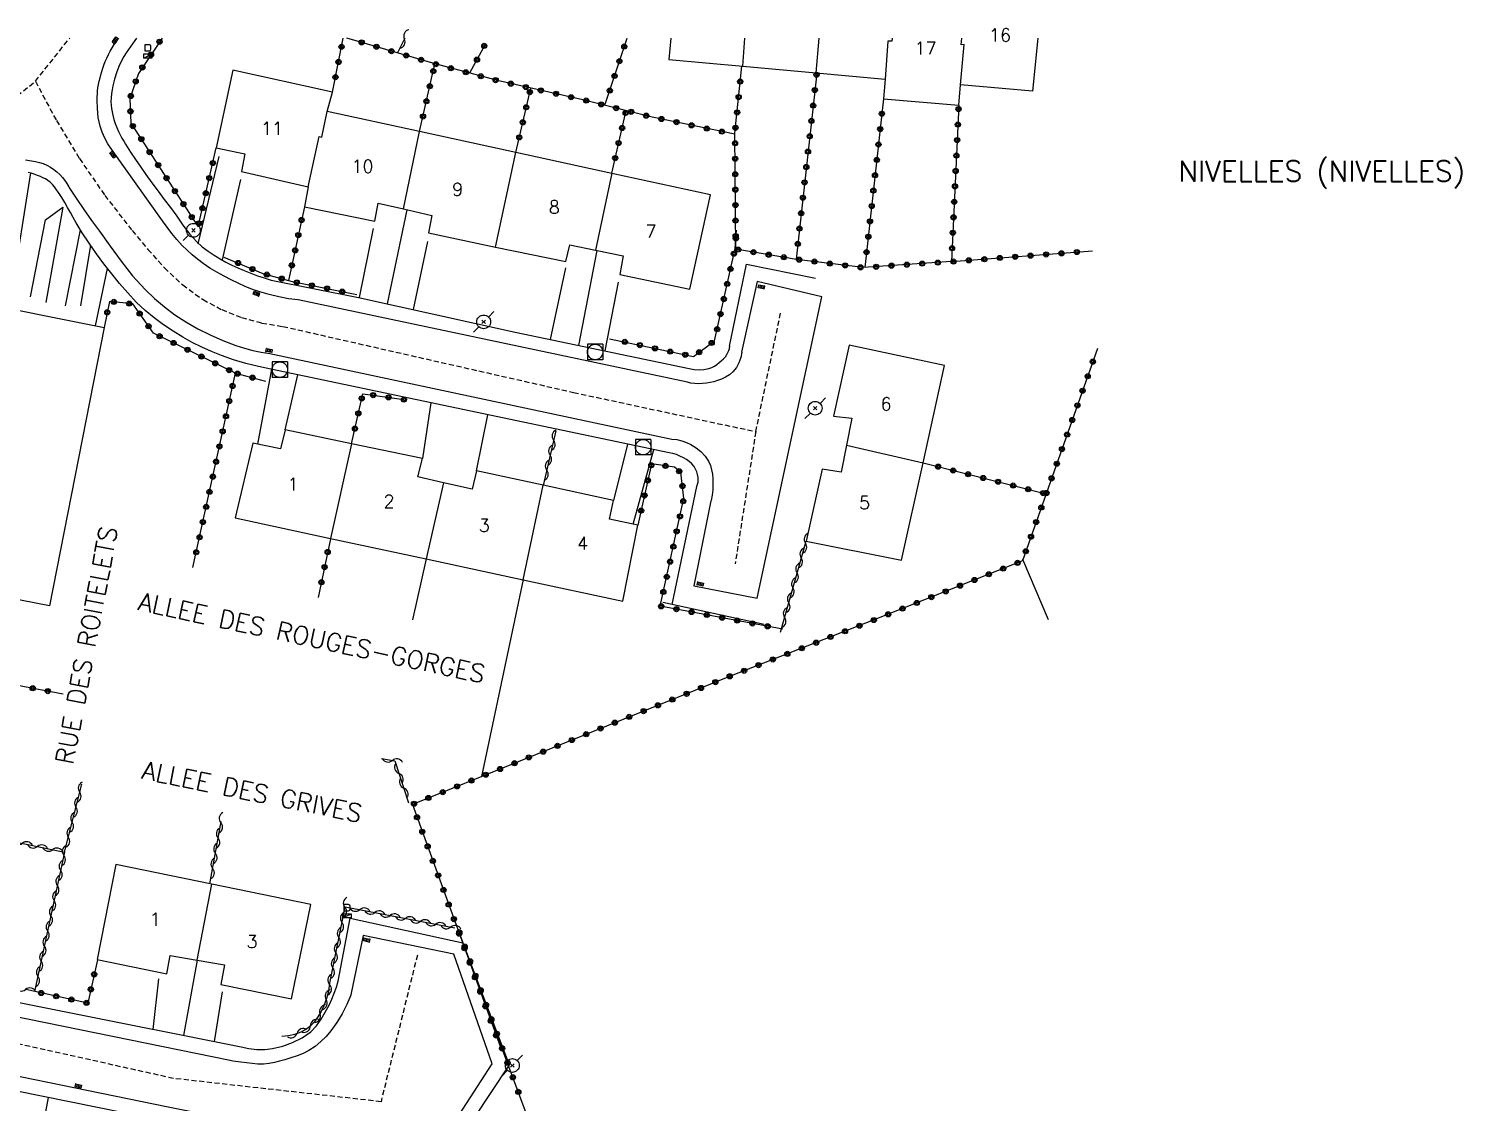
# Model space of a CAD drawing. Header units: millimetres. Extents: x 147000 to 148000, y 141000 to 142001.
# Drawn here: x 147848 to 147986.9, y 141896.8 to 142000.9 of the extents above; entities that cross this region are included whole.
import ezdxf
from ezdxf.enums import TextEntityAlignment as Align

# ---------------------------------------------------------------- set-up
doc = ezdxf.new("R2010")
doc.units = ezdxf.units.MM
doc.linetypes.add('DASHED', pattern=[0.75, 0.5, -0.25])
doc.layers.get('0').update_dxf_attribs({"linetype": 'CONTINUOUS'})
for name, color, linetype in [('W0001', 6, 'DASHED'), ('W0014', 7, 'CONTINUOUS'), ('W0017', 7, 'CONTINUOUS'), ('W0101', 7, 'CONTINUOUS'), ('W0310', 3, 'CONTINUOUS'), ('W0323', 7, 'CONTINUOUS'), ('W0330', 7, 'CONTINUOUS'), ('W0401', 7, 'CONTINUOUS'), ('W0420', 7, 'CONTINUOUS'), ('W0438', 7, 'CONTINUOUS'), ('W0473', 7, 'CONTINUOUS'), ('W0980', 7, 'CONTINUOUS'), ('W0989', 7, 'CONTINUOUS'), ('W0991', 7, 'CONTINUOUS'), ('W1102', 7, 'CONTINUOUS')]:
    doc.layers.add(name, color=color, linetype=linetype)
doc.styles.get("Standard").update_dxf_attribs({"font": 'romans.shx', "width": 0.85})

# ---------------------------------------------------------------- blocks, each defined once
blk = doc.blocks.new('T473')
for p, q in [((-0.166667, 0.166667), (0.166667, -0.166667)), ((-0.166667, -0.166667), (0.166667, 0.166667)), ((0.500001, 0.500001), (1.000002, 1.000002)), ((-1.000002, -1.000002), (-0.500001, -0.500001))]:
    blk.add_line(p, q)
blk.add_ellipse((0, 0), major_axis=(0.471405, 0.471405), ratio=1, start_param=5.4977871438, end_param=11.780972451)
blk = doc.blocks.new('T438')
for p, q in [((-0.4, 0.2), (0.4, 0.2)), ((-0.4, -0.2), (-0.4, 0.2)), ((0.15, 1.1), (-0.3, 1.1)), ((-0.3, 1.1), (-0.3, 0.5)), ((-0.3, 0.5), (0.15, 0.5)), ((0.3, 0.65), (0.3, 0.95)), ((0.4, 0.2), (0.4, -0.2))]:
    blk.add_line(p, q)
at = {"flags": 128}
for points in [[(-0.4, -0.2), (0.4, 0.2)], [(0.4, -0.2), (-0.4, -0.2)]]:
    blk.add_lwpolyline(points, dxfattribs=at)
for centre, major_axis, start_param, end_param in [((0.15, 0.95), (0.106, -0.106), 0.785398, 2.356194), ((0.15, 0.65), (0.106, 0.106), 3.926991, 5.497787)]:
    blk.add_ellipse(centre, major_axis=major_axis, ratio=1, start_param=start_param, end_param=end_param)
blk = doc.blocks.new('T401')
for p, q in [((-0.3, 0.3), (0, 0.3)), ((-0.3, -0.25), (-0.3, 0.3)), ((-0.3, 0.15), (0, 0.15)), ((-0.3, 0), (0, 0)), ((0, 0.3), (0, -0.25)), ((-0.3, -0.15), (0, -0.15)), ((-0.3, -0.25), (-0.3, -0.3)), ((-0.3, -0.3), (0, -0.3)), ((0, -0.3), (0, -0.25))]:
    blk.add_line(p, q)
blk = doc.blocks.new('T420')
for p, q in [((0.75, 0.75), (-0.75, 0.75)), ((-0.75, 0.75), (-0.75, -0.75)), ((0.75, 0.75), (0.75, -0.75)), ((0.75, -0.75), (-0.75, -0.75))]:
    blk.add_line(p, q)
blk.add_ellipse((0, 0), major_axis=(-0.53, 0.53), ratio=1, start_param=3.926991, end_param=10.210176)
blk = doc.blocks.new('t310o')
at = {"color": 0, "linetype": 'Continuous'}
for centre, start, end in [((-0.5, 0.38), 216.8699, 323.1304), ((0.5, -0.37), 36.8699, 143.1303)]:
    blk.add_arc(centre, 0.625, start, end, dxfattribs=at)
blk = doc.blocks.new('t323o')
at = {"color": 0, "linetype": 'Continuous'}
for radius in [0.25, 0.15]:
    blk.add_circle((0, 0), radius, dxfattribs=at)

msp = doc.modelspace()

# ---------------------------------------------------------------- linework, layer by layer
at = {"layer": 'W0001'}
for points in [[(147848.66, 141995.81), (147851.99, 142000)], [(147823.54, 141979.67), (147836.95, 141986.45), (147848.66, 141995.81)], [(147848.66, 141995.81), (147850.7, 141992), (147852.94, 141988.31), (147855.39, 141984.75), (147858.04, 141981.33), (147859.57, 141979.5), (147861.18, 141977.71), (147862.95, 141976.06), (147864.92, 141974.64), (147866.73, 141973.67), (147868.64, 141972.91), (147870.62, 141972.36), (147872.65, 141972.04), (147900.84, 141965.64), (147918.5, 141961.84)], [(147918.5, 141961.84), (147920.92, 141973.39)], [(147918.5, 141961.84), (147916.5, 141949.02)], [(147885.69, 141911.08), (147882.17, 141896.87), (147862.05, 141899.12), (147837.44, 141904.6), (147820.91, 141903.43)]]:
    msp.add_lwpolyline(points, dxfattribs=at)
at = {"layer": 'W0014'}
for points in [[(147856.03, 141989.22), (147855.68, 141989.74), (147855.38, 141990.28), (147855.13, 141990.86), (147854.94, 141991.46), (147854.76, 141992.3), (147854.67, 141993.16), (147854.65, 141994.02), (147854.7, 141994.87), (147854.73, 141995.19), (147854.78, 141995.51), (147854.85, 141995.83), (147854.93, 141996.14), (147855.01, 141996.45), (147855.1, 141996.76), (147855.2, 141997.07), (147855.31, 141997.37), (147855.44, 141997.72), (147855.59, 141998.06), (147855.75, 141998.4), (147855.92, 141998.73), (147856.11, 141999.06), (147856.31, 141999.38), (147856.52, 141999.7), (147856.74, 142000)], [(147858.48, 142000), (147857.93, 141999.23), (147857.69, 141998.89), (147857.45, 141998.56), (147857.23, 141998.22), (147857.03, 141997.85), (147856.76, 141997.25), (147856.53, 141996.64), (147856.34, 141996.01), (147856.17, 141995.37), (147856.1, 141994.99), (147856.04, 141994.61), (147856.01, 141994.22), (147855.99, 141993.83), (147856.01, 141993.5), (147856.04, 141993.17), (147856.09, 141992.84), (147856.16, 141992.51), (147856.27, 141992.11), (147856.4, 141991.71), (147856.55, 141991.32), (147856.71, 141990.94), (147856.87, 141990.62), (147857.04, 141990.31), (147857.23, 141990), (147857.41, 141989.7), (147857.88, 141988.95), (147858.37, 141988.21), (147858.87, 141987.48), (147859.38, 141986.76), (147859.96, 141985.95), (147860.55, 141985.15), (147861.15, 141984.36), (147861.75, 141983.57), (147862.36, 141982.72), (147862.96, 141981.86), (147863.6, 141981.02), (147864.31, 141980.24), (147864.83, 141979.77), (147865.4, 141979.35), (147865.98, 141978.96), (147866.58, 141978.6), (147867.14, 141978.28), (147867.71, 141977.99), (147868.3, 141977.72), (147868.89, 141977.46), (147869.54, 141977.2), (147870.19, 141976.96), (147870.85, 141976.74), (147871.51, 141976.54)], [(147847.71, 141988.18), (147848.29, 141988.09), (147848.67, 141988.02), (147849.05, 141987.94), (147849.42, 141987.83), (147849.78, 141987.68), (147850.12, 141987.49), (147850.44, 141987.27), (147850.75, 141987.03), (147851.03, 141986.77), (147851.28, 141986.49), (147851.51, 141986.2), (147851.72, 141985.89), (147851.9, 141985.57)], [(147861, 141982.27), (147856.03, 141989.22)], [(147871.5, 141967.9), (147870.28, 141968.15), (147869.07, 141968.45), (147867.87, 141968.81), (147866.69, 141969.22), (147865.73, 141969.6), (147864.79, 141970.03), (147863.87, 141970.49), (147862.97, 141971), (147862.01, 141971.58), (147861.08, 141972.2), (147860.17, 141972.86), (147859.31, 141973.57), (147858.43, 141974.4), (147857.61, 141975.29), (147856.83, 141976.2), (147856.07, 141977.13), (147855.31, 141978.1), (147854.59, 141979.09), (147853.89, 141980.1), (147853.21, 141981.12), (147852.91, 141981.6), (147852.62, 141982.09), (147852.34, 141982.59), (147852.07, 141983.08), (147851.79, 141983.58), (147851.51, 141984.07), (147851.22, 141984.55), (147850.9, 141985.03), (147850.72, 141985.29), (147850.53, 141985.56), (147850.33, 141985.81), (147850.09, 141986.04), (147849.87, 141986.2), (147849.64, 141986.34), (147849.39, 141986.46), (147849.15, 141986.57), (147848.86, 141986.69), (147848.56, 141986.81), (147848.26, 141986.91), (147847.95, 141986.98)], [(147851.9, 141985.55), (147852.62, 141984.47), (147853.35, 141983.39), (147854.1, 141982.32), (147854.87, 141981.27), (147855.92, 141979.81), (147856.97, 141978.36), (147858.08, 141976.94), (147859.29, 141975.61), (147860.21, 141974.74), (147861.18, 141973.93), (147862.19, 141973.18), (147863.25, 141972.49), (147864.41, 141971.81), (147865.62, 141971.21), (147866.85, 141970.66), (147868.11, 141970.19), (147868.92, 141969.93), (147869.74, 141969.72), (147870.56, 141969.55), (147871.4, 141969.42)], [(147874.13, 141974.61), (147873.19, 141974.73), (147872.25, 141974.9), (147871.33, 141975.12), (147870.41, 141975.38), (147869.7, 141975.62), (147869.01, 141975.91), (147868.33, 141976.22), (147867.65, 141976.55), (147866.95, 141976.91), (147866.25, 141977.29), (147865.57, 141977.7), (147864.92, 141978.14), (147864.38, 141978.55), (147863.87, 141978.97), (147863.37, 141979.43), (147862.9, 141979.9), (147862.38, 141980.46), (147861.89, 141981.04), (147861.43, 141981.65), (147861, 141982.27)], [(147915.95, 141970.11), (147917.6, 141978.09), (147924.29, 141976.71)], [(147871.51, 141976.54), (147879.99, 141974.86), (147895.17, 141971.49), (147912.04, 141967.95)], [(147914.15, 141955.13), (147912.51, 141946.9), (147918.63, 141945.68), (147924.9, 141974.91), (147918.64, 141976.39), (147917.13, 141969.56)], [(147911.88, 141966.63), (147874.14, 141974.62)], [(147912.04, 141967.96), (147912.52, 141967.86), (147913, 141967.82), (147913.48, 141967.85), (147913.95, 141967.95), (147914.23, 141968.05), (147914.49, 141968.2), (147914.73, 141968.36), (147914.95, 141968.54), (147915.16, 141968.71), (147915.36, 141968.89), (147915.55, 141969.09), (147915.7, 141969.32), (147915.8, 141969.5), (147915.88, 141969.7), (147915.94, 141969.9), (147915.97, 141970.11)], [(147871.4, 141969.42), (147910.37, 141961.12)], [(147917.14, 141969.55), (147917.05, 141969.02), (147916.87, 141968.52), (147916.62, 141968.05), (147916.29, 141967.63), (147915.96, 141967.34), (147915.58, 141967.11), (147915.19, 141966.94), (147914.79, 141966.79), (147914.44, 141966.67), (147914.08, 141966.59), (147913.72, 141966.53), (147913.35, 141966.49), (147912.97, 141966.48), (147912.6, 141966.5), (147912.22, 141966.55), (147911.85, 141966.62)], [(147910.11, 141959.78), (147871.5, 141967.9)], [(147910.37, 141961.11), (147910.85, 141961.06), (147911.32, 141960.96), (147911.78, 141960.8), (147912.21, 141960.59), (147912.71, 141960.27), (147913.18, 141959.9), (147913.59, 141959.46), (147913.93, 141958.97), (147914.11, 141958.57), (147914.22, 141958.14), (147914.29, 141957.71), (147914.33, 141957.27), (147914.35, 141956.74), (147914.33, 141956.2), (147914.27, 141955.67), (147914.17, 141955.15)], [(147912.79, 141956.53), (147912.86, 141956.74), (147912.9, 141956.95), (147912.92, 141957.17), (147912.91, 141957.39), (147912.86, 141957.67), (147912.78, 141957.94), (147912.67, 141958.21), (147912.52, 141958.45), (147912.3, 141958.71), (147912.04, 141958.94), (147911.77, 141959.14), (147911.48, 141959.31), (147911.15, 141959.47), (147910.81, 141959.61), (147910.46, 141959.71), (147910.1, 141959.78)], [(147910.38, 141945.08), (147912.78, 141956.52)], [(147919.31, 141943.15), (147909.5, 141945.27)], [(147878, 141908.57), (147879.17, 141914.67), (147890.09, 141912.27), (147894.59, 141900.45), (147887.68, 141889.99), (147864.88, 141894.25), (147836.29, 141900.01)], [(147836.9, 141901.4), (147861.55, 141896.36), (147886.98, 141891.3), (147892.96, 141900.53), (147889.22, 141911.17), (147880.45, 141912.98), (147879.23, 141907.23)], [(147834.41, 141909.01), (147868.6, 141902.18)], [(147867.54, 141900.86), (147833.29, 141907.83)], [(147868.6, 141902.18), (147869.35, 141902.01), (147870.12, 141901.93), (147870.89, 141901.93), (147871.65, 141902.03), (147872.64, 141902.26), (147873.6, 141902.6), (147874.52, 141903.06), (147875.36, 141903.65), (147875.92, 141904.22), (147876.38, 141904.87), (147876.77, 141905.55), (147877.13, 141906.24), (147877.4, 141906.8), (147877.64, 141907.38), (147877.84, 141907.97), (147878, 141908.57)], [(147879.23, 141907.21), (147878.86, 141906.29), (147878.41, 141905.4), (147877.89, 141904.54), (147877.31, 141903.74), (147876.84, 141903.19), (147876.33, 141902.69), (147875.77, 141902.22), (147875.18, 141901.82), (147874.62, 141901.53), (147874.03, 141901.3), (147873.44, 141901.11), (147872.84, 141900.94), (147872.34, 141900.8), (147871.83, 141900.67), (147871.31, 141900.57), (147870.79, 141900.52), (147870.23, 141900.51), (147869.67, 141900.56), (147869.12, 141900.63), (147868.57, 141900.7), (147868.31, 141900.73), (147868.06, 141900.77), (147867.8, 141900.81), (147867.54, 141900.86)]]:
    msp.add_lwpolyline(points, dxfattribs=at)
at = {"layer": 'W0017'}
for points in [[(147864.45, 141980.05), (147866.48, 141988.52)], [(147848.18, 141986.93), (147846.35, 141975.3)], [(147868.55, 141986.29), (147866.76, 141978.49)], [(147848.19, 141974.92), (147849.63, 141982.36), (147851.33, 141983.6), (147849.67, 141974.36)], [(147851.58, 141974.05), (147853.02, 141981.42)], [(147880.09, 141974.84), (147881.45, 141981.54)], [(147854.02, 141979.92), (147853.05, 141974.05)], [(147886.67, 141980.27), (147885.3, 141973.68)], [(147854.5, 141972.11), (147855.66, 141977.67)], [(147898.6, 141970.77), (147900.08, 141977.71)], [(147905.17, 141976.34), (147903.86, 141969.66)], [(147871.56, 141967.89), (147870.21, 141960.63)], [(147872.87, 141962), (147874.1, 141967.36)], [(147886.99, 141964.64), (147886.19, 141959.24)], [(147891.42, 141958.03), (147892.54, 141963.48)], [(147906.05, 141960.62), (147904.72, 141955.16)], [(147906.6, 141952.87), (147908.61, 141960.1)], [(147860.08, 141903.88), (147860.63, 141908.77)], [(147866.77, 141907.51), (147866, 141902.7)], [(147848.99, 141892.25), (147849.92, 141897.27)]]:
    msp.add_lwpolyline(points, dxfattribs=at)
at = {"layer": 'W0101'}
for points in [[(147910.26, 142000), (147910.08, 141997.91), (147917.24, 141997.26)], [(147945.84, 142000), (147945.34, 141994.84)], [(147876.95, 141992.89), (147877.45, 141994.74), (147867.8, 141996.89), (147866.19, 141989.35), (147868.97, 141988.79), (147868.65, 141987.05), (147875.11, 141985.59)], [(147917.24, 141997.26), (147924.36, 141996.62)], [(147924.36, 141996.62), (147931.03, 141996.01)], [(147931.03, 141996.01), (147930.88, 141994.11), (147938.17, 141993.5), (147938.34, 141995.45)], [(147945.34, 141994.84), (147938.34, 141995.45)], [(147885.91, 141990.94), (147876.95, 141992.89)], [(147895.23, 141988.91), (147885.91, 141990.94)], [(147904.53, 141986.88), (147895.23, 141988.91)], [(147914.1, 141984.8), (147904.53, 141986.88)], [(147875.11, 141985.59), (147874.74, 141983.65), (147881.56, 141982.26), (147881.9, 141984), (147884.35, 141983.44)], [(147902.95, 141979.44), (147905.64, 141978.88), (147905.32, 141977.09), (147912.11, 141975.64), (147914.1, 141984.8)], [(147884.35, 141983.44), (147887.11, 141982.8), (147886.76, 141981.11), (147893.26, 141979.74)], [(147893.26, 141979.74), (147900.09, 141978.32), (147900.46, 141979.96), (147902.95, 141979.44)], [(147934.72, 141958.8), (147936.8, 141968.26), (147927.54, 141970.23), (147926.04, 141963.35), (147927.8, 141963.13), (147927.29, 141960.52)], [(147879.32, 141960.67), (147872.87, 141962), (147872.43, 141960.18), (147869.75, 141960.72), (147868.04, 141953.47)], [(147888.23, 141956.88), (147885.75, 141957.44), (147886.19, 141959.24), (147879.32, 141960.67)], [(147927.29, 141960.52), (147926.77, 141957.91), (147924.95, 141958.21), (147923.4, 141951.22), (147932.64, 141949.37)], [(147932.64, 141949.37), (147934.72, 141958.8)], [(147897.88, 141956.64), (147891.42, 141958.03), (147891.02, 141956.27), (147888.23, 141956.88)], [(147895.94, 141947.48), (147905.62, 141945.4), (147907.07, 141952.77), (147904.31, 141953.35), (147904.72, 141955.16), (147897.88, 141956.64)], [(147868.04, 141953.47), (147877.28, 141951.49)], [(147877.28, 141951.49), (147886.55, 141949.5)], [(147886.55, 141949.5), (147895.94, 141947.48)], [(147865.76, 141917.96), (147856.46, 141919.86), (147854.66, 141910.64), (147861.4, 141909.26), (147861.74, 141911.04), (147864.36, 141910.59)], [(147875.37, 141916), (147865.76, 141917.96)], [(147864.36, 141910.59), (147867, 141910.13), (147866.64, 141908.23), (147873.48, 141906.84), (147875.37, 141916)]]:
    msp.add_lwpolyline(points, dxfattribs=at)
msp.add_lwpolyline([(147836.6, 141947.58), (147841.91, 141974.62), (147855.33, 141971.94), (147850.04, 141944.96)], close=True, dxfattribs=at)
at = {"layer": 'W0310'}
for points in [[(147884.47, 142000), (147883.77, 141998.56)], [(147899.11, 141961.93), (147897.89, 141956.63)], [(147923.35, 141951.17), (147920.88, 141942.37)], [(147882.22, 141930.16), (147883.5, 141929.91), (147884.83, 141925.85)], [(147851.49, 141921.05), (147853.16, 141927.64)], [(147843.29, 141922.79), (147851.49, 141921.05), (147848.59, 141907.54)], [(147865.58, 141918), (147866.67, 141924.03)], [(147877.21, 141908.35), (147878.69, 141915.76), (147889.32, 141913.71)], [(147872.56, 141903.23), (147873.2, 141903.28), (147873.83, 141903.42), (147874.43, 141903.65), (147874.99, 141903.96), (147875.41, 141904.28), (147875.77, 141904.66), (147876.08, 141905.09), (147876.34, 141905.53), (147876.67, 141906.2), (147876.93, 141906.9), (147877.11, 141907.63), (147877.22, 141908.37)]]:
    msp.add_lwpolyline(points, dxfattribs=at)
at = {"layer": 'W0323'}
for points in [[(147860.94, 142000), (147858.66, 141996.58), (147857.83, 141994.13), (147857.92, 141991.75), (147864.45, 141981.69), (147866.19, 141989.35)], [(147877.46, 141994.74), (147878.51, 142000)], [(147916.48, 141990.67), (147908.46, 141992.34), (147901.73, 141994.02), (147893.58, 141995.84), (147887.42, 141997.49), (147878.85, 142000)], [(147892.25, 141999.38), (147890.76, 141996.59)], [(147903.88, 141993.48), (147906.02, 142000)], [(147885.91, 141990.94), (147887.39, 141997.5)], [(147937.47, 141978.32), (147928.9, 141977.74), (147922.44, 141978.54), (147916.56, 141979.53), (147916.48, 141990.78), (147917.15, 141997.27)], [(147924.41, 141996.61), (147922.4, 141978.55)], [(147895.23, 141988.91), (147896.68, 141995.14)], [(147930.88, 141994.11), (147929.08, 141977.75)], [(147938.18, 141993.5), (147937.47, 141978.32), (147951.13, 141979.36)], [(147904.53, 141986.9), (147905.93, 141992.97)], [(147874.74, 141983.65), (147873.21, 141976.49)], [(147904.33, 141970.85), (147912.46, 141969.13), (147914.5, 141970.65), (147916.49, 141979.58), (147916.64, 141981.36)], [(147866.93, 141978.77), (147870.71, 141977.17), (147873.54, 141976.4), (147879.81, 141975.14)], [(147868.05, 141967.51), (147860.1, 141971.39), (147858.12, 141974.23), (147855.85, 141974.46), (147855.33, 141971.94)], [(147951.63, 141969.9), (147944.35, 141949.3), (147930.05, 141943.61), (147915.96, 141938.1), (147885.21, 141925.7), (147893.84, 141901.88)], [(147863.94, 141948.67), (147868.05, 141967.51), (147870.97, 141966.73)], [(147879.32, 141960.67), (147880.4, 141965.52), (147884.4, 141964.94)], [(147934.72, 141958.8), (147946.65, 141955.81)], [(147921.13, 141942.69), (147909.24, 141944.92), (147911.54, 141955.38), (147911.22, 141957.87), (147910.63, 141958.39), (147908.4, 141958.72), (147907.07, 141952.77)], [(147877.27, 141951.46), (147876.09, 141945.77)], [(147836.64, 141947.77), (147834.15, 141948.03), (147832.42, 141940.01), (147851.35, 141936.4)], [(147903.98, 141875.38), (147898.7, 141889.15), (147893.89, 141902.08), (147889.66, 141913.58)], [(147854.68, 141910.63), (147853.74, 141906.42), (147847.75, 141907.73)]]:
    msp.add_lwpolyline(points, dxfattribs=at)
at = {"layer": 'W0330'}
for points in [[(147882.79, 141974.24), (147884.69, 141983.36)], [(147903.09, 141979.4), (147901.3, 141970.2)], [(147886.55, 141949.49), (147885.21, 141943.58)], [(147946.87, 141943.6), (147944.4, 141949.45)], [(147895.95, 141947.49), (147891.92, 141928.4)], [(147864.36, 141910.59), (147863.01, 141903.3)]]:
    msp.add_lwpolyline(points, dxfattribs=at)
at = {"layer": 'W1102'}
for points in [[(147917.24, 141997.26), (147917.45, 142000)], [(147924.36, 141996.62), (147924.65, 142000)], [(147931.73, 142000), (147931.7, 141999.69), (147931.31, 141999.69), (147931.03, 141996.01)], [(147938.34, 141995.45), (147938.7, 141999.37), (147938.4, 141999.36), (147938.46, 142000)], [(147875.11, 141985.59), (147876.16, 141990.46), (147876.44, 141990.39), (147876.95, 141992.89)], [(147884.35, 141983.44), (147885.91, 141990.94)], [(147893.26, 141979.74), (147895.23, 141988.91)], [(147904.53, 141986.9), (147902.95, 141979.44)], [(147879.32, 141960.67), (147877.28, 141951.48)], [(147927.29, 141960.52), (147934.72, 141958.8)], [(147888.23, 141956.89), (147886.55, 141949.5)], [(147895.94, 141947.48), (147897.88, 141956.64)], [(147864.36, 141910.59), (147865.76, 141917.96)]]:
    msp.add_lwpolyline(points, dxfattribs=at)

# ---------------------------------------------------------------- block references
at = {"layer": 'W0310'}
for p, rotation in [((147884.43, 141999.91), 243.8030036359724), ((147898.9, 141961.02), 257.028316385905), ((147898.56, 141959.56), 257.028316385905), ((147898.23, 141958.1), 257.028316385905), ((147923.31, 141951.03), 254.3584777211108), ((147922.9, 141949.59), 254.3584777211108), ((147922.5, 141948.14), 254.3584777211108), ((147922.09, 141946.7), 254.3584777211108), ((147921.69, 141945.25), 254.3584777211108), ((147921.29, 141943.81), 254.3584777211108), ((147883.27, 141929.95), 348.6229096599988), ((147883.9, 141928.7), 288.2480969577912), ((147884.37, 141927.28), 288.2480969577912), ((147852.96, 141926.87), 75.7910613137372), ((147852.6, 141925.42), 75.7910613137372), ((147852.23, 141923.96), 75.7910613137372), ((147866.65, 141923.91), 79.81241429744188), ((147851.86, 141922.51), 75.7910613137372), ((147866.38, 141922.43), 79.81241429744188), ((147847.4, 141921.92), 348.0398754157775), ((147848.87, 141921.61), 348.0398754157775), ((147850.34, 141921.3), 348.0398754157775), ((147851.42, 141920.74), 257.8898946242898), ((147866.12, 141920.95), 79.81241429744188), ((147851.11, 141919.28), 257.8898946242898), ((147865.85, 141919.48), 79.81241429744188), ((147850.79, 141917.81), 257.8898946242898), ((147850.48, 141916.34), 257.8898946242898), ((147850.17, 141914.88), 257.8898946242898), ((147878.68, 141915.71), 78.74360107023546), ((147880.11, 141915.49), 349.0834864797349), ((147849.85, 141913.41), 257.8898946242898), ((147878.39, 141914.24), 78.74360107023546), ((147881.58, 141915.21), 349.0834864797349), ((147883.05, 141914.92), 349.0834864797349), ((147884.53, 141914.64), 349.0834864797349), ((147886, 141914.35), 349.0834864797349), ((147887.47, 141914.07), 349.0834864797349), ((147849.54, 141911.94), 257.8898946242898), ((147878.09, 141912.77), 78.74360107023546), ((147888.94, 141913.79), 349.0834864797349), ((147877.8, 141911.29), 78.74360107023546), ((147849.22, 141910.48), 257.8898946242898), ((147877.51, 141909.82), 78.74360107023546), ((147848.91, 141909.01), 257.8898946242898), ((147877.19, 141908.22), 81.748912634629), ((147847.7, 141907.75), 168.3015011370678), ((147876.87, 141906.76), 69.94483163526472), ((147876.26, 141905.39), 58.92073035016946), ((147875.33, 141904.22), 37.87063952259848), ((147874.03, 141903.5), 20.87881364570906)]:
    msp.add_blockref('t310o', p, dxfattribs=dict(at, rotation=rotation))
at = {"layer": 'W0323'}
for p, rotation in [((147860.7, 141999.64), 236.256351109401), ((147878.34, 141999.15), 78.66333127992107), ((147880.29, 141999.58), 163.6629144730676), ((147881.73, 141999.16), 163.6629144730676), ((147883.17, 141998.73), 163.6629144730676), ((147892.18, 141999.24), 241.8726495833858), ((147905.75, 141999.18), 71.81822598532824), ((147859.87, 141998.39), 236.256351109401), ((147878.05, 141997.68), 78.66333127992107), ((147884.61, 141998.31), 163.6629144730676), ((147886.05, 141997.89), 163.6629144730676), ((147887.49, 141997.47), 164.9962426273399), ((147891.47, 141997.91), 241.8726495833858), ((147905.28, 141997.76), 71.81822598532824), ((147859.03, 141997.15), 236.256351109401), ((147877.75, 141996.21), 78.66333127992107), ((147887.24, 141996.79), 77.22520979140532), ((147888.94, 141997.08), 164.9962426273399), ((147890.39, 141996.69), 164.9962426273399), ((147891.84, 141996.3), 164.9962426273399), ((147904.81, 141996.33), 71.81822598532824), ((147924.39, 141996.44), 263.6692083673629), ((147858.39, 141995.8), 251.3132647047914), ((147886.9, 141995.33), 77.22520979140532), ((147893.28, 141995.92), 164.9962426273399), ((147894.75, 141995.58), 167.4250496472232), ((147896.21, 141995.25), 167.4250496472232), ((147896.59, 141994.76), 76.90607921138225), ((147897.67, 141994.92), 167.4250496472232), ((147899.14, 141994.6), 167.4250496472232), ((147904.35, 141994.91), 71.81822598532824), ((147916.99, 141995.78), 84.10139482970386), ((147924.22, 141994.95), 263.6692083673629), ((147857.91, 141994.38), 251.3132647047914), ((147886.57, 141993.87), 77.22520979140532), ((147896.25, 141993.29), 76.90607921138225), ((147900.6, 141994.27), 167.4250496472232), ((147902.06, 141993.94), 165.9777942083632), ((147903.52, 141993.57), 165.9777942083632), ((147904.97, 141993.21), 165.9777942083632), ((147916.84, 141994.28), 84.10139482970386), ((147924.06, 141993.46), 263.6692083673629), ((147857.88, 141992.9), 272.2848439461289), ((147886.24, 141992.4), 77.22520979140532), ((147895.91, 141991.83), 76.90607921138225), ((147905.88, 141992.74), 77.06533402992275), ((147906.43, 141992.85), 165.9777942083632), ((147907.88, 141992.48), 165.9777942083632), ((147909.35, 141992.15), 168.2168768401691), ((147910.82, 141991.85), 168.2168768401691), ((147916.69, 141992.79), 84.10139482970386), ((147923.89, 141991.97), 263.6692083673629), ((147930.72, 141992.66), 263.7043981952227), ((147938.16, 141993.11), 267.3178140012814), ((147858.11, 141991.46), 302.9585702810596), ((147905.54, 141991.28), 77.06533402992275), ((147912.28, 141991.54), 168.2168768401691), ((147913.75, 141991.23), 168.2168768401691), ((147915.22, 141990.93), 168.2168768401691), ((147916.53, 141991.3), 84.10139482970386), ((147923.73, 141990.48), 263.6692083673629), ((147930.56, 141991.17), 263.7043981952227), ((147938.09, 141991.61), 267.3178140012814), ((147858.93, 141990.2), 302.9585702810596), ((147895.57, 141990.37), 76.90607921138225), ((147905.2, 141989.82), 77.06533402992275), ((147916.49, 141989.8), 90.42768649154985), ((147930.39, 141989.68), 263.7043981952227), ((147938.02, 141990.11), 267.3178140012814), ((147859.74, 141988.94), 302.9585702810596), ((147860.56, 141987.68), 302.9585702810596), ((147865.86, 141987.88), 77.16826045756743), ((147904.87, 141988.36), 77.06533402992275), ((147916.5, 141988.3), 90.42768649154985), ((147923.56, 141988.99), 263.6692083673629), ((147930.23, 141988.19), 263.7043981952227), ((147937.95, 141988.61), 267.3178140012814), ((147861.38, 141986.42), 302.9585702810596), ((147865.52, 141986.42), 77.16826045756743), ((147916.51, 141986.8), 90.42768649154985), ((147923.4, 141987.5), 263.6692083673629), ((147930.06, 141986.7), 263.7043981952227), ((147937.88, 141987.11), 267.3178140012814), ((147862.19, 141985.16), 302.9585702810596), ((147865.19, 141984.96), 77.16826045756743), ((147916.52, 141985.3), 90.42768649154985), ((147923.23, 141986), 263.6692083673629), ((147929.9, 141985.21), 263.7043981952227), ((147937.81, 141985.62), 267.3178140012814), ((147863.01, 141983.9), 302.9585702810596), ((147864.86, 141983.5), 77.16826045756743), ((147916.53, 141983.8), 90.42768649154985), ((147923.07, 141984.51), 263.6692083673629), ((147929.74, 141983.71), 263.7043981952227), ((147937.74, 141984.12), 267.3178140012814), ((147863.82, 141982.64), 302.9585702810596), ((147874.47, 141982.36), 257.9325474288315), ((147916.54, 141982.3), 90.42768649154985), ((147922.9, 141983.02), 263.6692083673629), ((147929.57, 141982.22), 263.7043981952227), ((147937.67, 141982.62), 267.3178140012814), ((147864.52, 141982.03), 77.16826045756743), ((147874.15, 141980.89), 257.9325474288315), ((147916.55, 141980.8), 90.42768649154985), ((147922.73, 141981.53), 263.6692083673629), ((147929.41, 141980.73), 263.7043981952227), ((147937.6, 141981.12), 267.3178140012814), ((147873.84, 141979.42), 257.9325474288315), ((147916.57, 141980.57), 85.08171420593638), ((147916.79, 141979.49), 170.4634400424939), ((147922.57, 141980.04), 263.6692083673629), ((147937.53, 141979.62), 267.3178140012814), ((147868.31, 141978.19), 337.0971341228264), ((147873.53, 141977.96), 257.9325474288315), ((147916.38, 141979.09), 77.46711806915778), ((147918.27, 141979.24), 170.4634400424939), ((147919.75, 141979), 170.4634400424939), ((147921.22, 141978.75), 170.4634400424939), ((147922.71, 141978.51), 172.9011999748029), ((147924.19, 141978.33), 172.9011999748029), ((147925.68, 141978.14), 172.9011999748029), ((147927.17, 141977.95), 172.9011999748029), ((147929.24, 141979.24), 263.7043981952227), ((147933.15, 141978.03), 183.8717566186077), ((147934.64, 141978.13), 183.8717566186077), ((147936.14, 141978.23), 183.8717566186077), ((147937.66, 141978.33), 4.358938298973275), ((147939.16, 141978.45), 4.358938298973275), ((147940.66, 141978.56), 4.358938298973275), ((147942.15, 141978.68), 4.358938298973275), ((147943.65, 141978.79), 4.358938298973275), ((147945.14, 141978.9), 4.358938298973275), ((147946.64, 141979.02), 4.358938298973275), ((147948.13, 141979.13), 4.358938298973275), ((147949.63, 141979.25), 4.358938298973275), ((147869.7, 141977.6), 337.0971341228264), ((147871.1, 141977.07), 344.6849395378664), ((147872.54, 141976.67), 344.6849395378664), ((147916.05, 141977.62), 77.46711806915778), ((147928.66, 141977.77), 172.9011999748029), ((147930.16, 141977.82), 183.8717566186077), ((147931.65, 141977.93), 183.8717566186077), ((147874, 141976.31), 348.6566875950443), ((147875.47, 141976.01), 348.6566875950443), ((147876.94, 141975.72), 348.6566875950443), ((147878.41, 141975.42), 348.6566875950443), ((147915.73, 141976.16), 77.46711806915778), ((147856.27, 141974.42), 174.0826986529204), ((147857.76, 141974.26), 174.0826986529204), ((147915.4, 141974.7), 77.46711806915778), ((147855.63, 141973.41), 258.4631547343308), ((147858.77, 141973.29), 124.8778040731513), ((147915.08, 141973.23), 77.46711806915778), ((147859.63, 141972.06), 124.8778040731513), ((147860.71, 141971.09), 153.9881362580247), ((147914.75, 141971.77), 77.46711806915778), ((147862.06, 141970.44), 153.9881362580247), ((147863.41, 141969.78), 153.9881362580247), ((147905.8, 141970.54), 348.039207024161), ((147907.27, 141970.23), 348.039207024161), ((147908.73, 141969.91), 348.039207024161), ((147910.2, 141969.6), 348.039207024161), ((147913.01, 141969.54), 36.66323298463792), ((147914.22, 141970.44), 36.66323298463792), ((147864.76, 141969.12), 153.9881362580247), ((147866.1, 141968.46), 153.9881362580247), ((147911.67, 141969.29), 348.039207024161), ((147951.18, 141968.62), 250.5462808278175), ((147867.45, 141967.8), 153.9881362580247), ((147868.26, 141967.46), 345.0392661479771), ((147869.71, 141967.07), 345.0392661479771), ((147950.68, 141967.21), 250.5462808278175), ((147867.78, 141966.26), 77.7116932236323), ((147950.18, 141965.8), 250.5462808278175), ((147867.46, 141964.8), 77.7116932236323), ((147880.3, 141965.06), 77.38873080445389), ((147881.42, 141965.38), 351.7776727321043), ((147882.9, 141965.16), 351.7776727321043), ((147884.39, 141964.95), 351.7776727321043), ((147949.68, 141964.38), 250.5462808278175), ((147867.14, 141963.33), 77.7116932236323), ((147879.97, 141963.6), 77.38873080445389), ((147949.18, 141962.97), 250.5462808278175), ((147866.82, 141961.86), 77.7116932236323), ((147879.64, 141962.13), 77.38873080445389), ((147948.68, 141961.55), 250.5462808278175), ((147866.5, 141960.4), 77.7116932236323), ((147948.18, 141960.14), 250.5462808278175), ((147866.18, 141958.93), 77.7116932236323), ((147908.37, 141958.58), 257.4752700644586), ((147909.74, 141958.52), 171.7766055019788), ((147947.68, 141958.72), 250.5462808278175), ((147865.86, 141957.47), 77.7116932236323), ((147908.04, 141957.12), 257.4752700644586), ((147911.08, 141958), 138.3483214361594), ((147936.17, 141958.44), 345.9038851753487), ((147937.63, 141958.07), 345.9038851753487), ((147939.08, 141957.71), 345.9038851753487), ((147940.54, 141957.34), 345.9038851753487), ((147947.18, 141957.31), 250.5462808278175), ((147865.54, 141956), 77.7116932236323), ((147911.39, 141956.57), 97.27500495784714), ((147941.99, 141956.98), 345.9038851753487), ((147943.45, 141956.61), 345.9038851753487), ((147944.9, 141956.25), 345.9038851753487), ((147946.36, 141955.88), 345.9038851753487), ((147946.68, 141955.89), 250.5462808278175), ((147865.22, 141954.54), 77.7116932236323), ((147907.71, 141955.65), 257.4752700644586), ((147911.47, 141955.09), 77.62612535513303), ((147946.18, 141954.48), 250.5462808278175), ((147864.9, 141953.07), 77.7116932236323), ((147907.39, 141954.19), 257.4752700644586), ((147911.15, 141953.62), 77.62612535513303), ((147945.68, 141953.07), 250.5462808278175), ((147864.58, 141951.6), 77.7116932236323), ((147910.83, 141952.16), 77.62612535513303), ((147945.18, 141951.65), 250.5462808278175), ((147864.26, 141950.14), 77.7116932236323), ((147877, 141950.17), 258.3451374498798), ((147910.51, 141950.69), 77.62612535513303), ((147944.68, 141950.24), 250.5462808278175), ((147910.19, 141949.23), 77.62612535513303), ((147943.88, 141949.11), 201.7032542096623), ((147876.7, 141948.7), 258.3451374498798), ((147909.87, 141947.76), 77.62612535513303), ((147939.7, 141947.45), 201.7032542096623), ((147941.09, 141948.01), 201.7032542096623), ((147942.49, 141948.56), 201.7032542096623), ((147876.39, 141947.24), 258.3451374498798), ((147909.54, 141946.3), 77.62612535513303), ((147936.91, 141946.34), 201.7032542096623), ((147938.3, 141946.9), 201.7032542096623), ((147909.33, 141944.9), 169.3582231394603), ((147910.81, 141944.63), 169.3582231394603), ((147932.73, 141944.68), 201.7032542096623), ((147934.12, 141945.23), 201.7032542096623), ((147935.52, 141945.79), 201.7032542096623), ((147912.28, 141944.35), 169.3582231394603), ((147913.75, 141944.07), 169.3582231394603), ((147915.23, 141943.8), 169.3582231394603), ((147916.7, 141943.52), 169.3582231394603), ((147918.18, 141943.24), 169.3582231394603), ((147929.94, 141943.57), 201.3534492063713), ((147931.34, 141944.12), 201.7032542096623), ((147919.65, 141942.96), 169.3582231394603), ((147925.75, 141941.93), 201.3534492063713), ((147927.15, 141942.48), 201.3534492063713), ((147928.55, 141943.02), 201.3534492063713), ((147922.96, 141940.84), 201.3534492063713), ((147924.35, 141941.38), 201.3534492063713), ((147918.77, 141939.2), 201.3534492063713), ((147920.16, 141939.75), 201.3534492063713), ((147921.56, 141940.29), 201.3534492063713), ((147915.97, 141938.11), 201.3534492063713), ((147917.37, 141938.65), 201.3534492063713), ((147848.4, 141936.96), 349.1878516482258), ((147849.87, 141936.68), 349.1878516482258), ((147911.8, 141936.42), 201.9689133182867), ((147913.19, 141936.98), 201.9689133182867), ((147914.58, 141937.55), 201.9689133182867), ((147909.02, 141935.3), 201.9689133182867), ((147910.41, 141935.86), 201.9689133182867), ((147904.84, 141933.62), 201.9689133182867), ((147906.23, 141934.18), 201.9689133182867), ((147907.63, 141934.74), 201.9689133182867), ((147902.06, 141932.5), 201.9689133182867), ((147903.45, 141933.06), 201.9689133182867), ((147897.89, 141930.81), 201.9689133182867), ((147899.28, 141931.37), 201.9689133182867), ((147900.67, 141931.93), 201.9689133182867), ((147895.11, 141929.69), 201.9689133182867), ((147896.5, 141930.25), 201.9689133182867), ((147890.93, 141928.01), 201.9689133182867), ((147892.32, 141928.57), 201.9689133182867), ((147893.71, 141929.13), 201.9689133182867), ((147888.15, 141926.88), 201.9689133182867), ((147889.54, 141927.44), 201.9689133182867), ((147885.37, 141925.76), 201.9689133182867), ((147886.76, 141926.32), 201.9689133182867), ((147885.66, 141924.45), 289.9071597580848), ((147886.17, 141923.04), 289.9071597580848), ((147886.69, 141921.63), 289.9071597580848), ((147887.2, 141920.22), 289.9071597580848), ((147887.71, 141918.81), 289.9071597580848), ((147888.22, 141917.4), 289.9071597580848), ((147888.73, 141915.98), 289.9071597580848), ((147889.24, 141914.57), 289.9071597580848), ((147889.75, 141913.16), 289.9071597580848), ((147889.76, 141913.3), 110.2179337961158), ((147890.26, 141911.75), 289.9071597580848), ((147890.28, 141911.9), 110.2179337961158), ((147890.77, 141910.34), 289.9071597580848), ((147890.8, 141910.49), 110.2179337961158), ((147854.36, 141909.22), 257.4711922906804), ((147891.28, 141908.93), 289.9071597580848), ((147891.32, 141909.08), 110.2179337961158), ((147849.22, 141907.41), 167.7185485904999), ((147850.68, 141907.09), 167.7185485904999), ((147854.04, 141907.76), 257.4711922906804), ((147891.79, 141907.52), 289.9071597580848), ((147891.83, 141907.67), 110.2179337961158), ((147852.15, 141906.77), 167.7185485904999), ((147853.61, 141906.45), 167.7185485904999), ((147892.3, 141906.11), 289.9071597580848), ((147892.35, 141906.26), 110.2179337961158), ((147892.81, 141904.7), 289.9071597580848), ((147892.87, 141904.86), 110.2179337961158), ((147893.33, 141903.29), 289.9071597580848), ((147893.39, 141903.45), 110.2179337961158), ((147893.91, 141902.04), 110.408705620651), ((147894.43, 141900.64), 110.408705620651), ((147894.95, 141899.23), 110.408705620651), ((147895.48, 141897.82), 110.408705620651)]:
    msp.add_blockref('t323o', p, dxfattribs=dict(at, rotation=rotation))
at = {"layer": 'W0401'}
for p, rotation in [((147856.53, 141999.7), 325.0031079004735), ((147856.31, 141988.79), 35.56265397132268), ((147870.15, 141975.35), 71.60198320235489), ((147919.1, 141976.02), 76.75997813900842), ((147871.28, 141969.56), 262.3715982681555), ((147913.08, 141946.92), 258.6594109448211), ((147880.81, 141912.69), 78.37135636799783), ((147852.78, 141898.25), 258.444430740695)]:
    msp.add_blockref('T401', p, dxfattribs=dict(at, rotation=rotation))
at = {"layer": 'W0420'}
for p in [(147902.93, 141969.56), (147872.36, 141967.85), (147907.58, 141960.33)]:
    msp.add_blockref('T420', p, dxfattribs=at)
at = {"layer": 'W0438'}
for p in [(147859.56, 141998.26), (147878.88, 141914.88)]:
    msp.add_blockref('T438', p, dxfattribs=at)
at = {"layer": 'W0473'}
for p in [(147863.98, 141981.36), (147892.12, 141972.48), (147924.26, 141964.11), (147894.9, 141900.38)]:
    msp.add_blockref('T473', p, dxfattribs=at)

# ---------------------------------------------------------------- texts
at = {"layer": 'W0980'}
msp.add_text('NIVELLES (NIVELLES)', height=2, dxfattribs=at).set_placement((147973.36, 141986.95), align=Align.MIDDLE)
at = {"layer": 'W0989'}
for s, rotation, p in [('RUE DES ROITELETS', 79.3224, (147852.31, 141929.47)), ('ALLEE DES ROUGES-GORGES', 347.9769, (147858.53, 141944.58)), ('ALLEE DES GRIVES', 348.5799, (147858.88, 141928.22))]:
    msp.add_text(s, height=1.75, rotation=rotation, dxfattribs=at).set_placement(p)
at = {"layer": 'W0991'}
for s, p in [('16', (147942.18, 142000.29)), ('17', (147934.96, 141999.02)), ('11', (147871.6, 141991.24)), ('10', (147880.37, 141987.57)), ('9', (147889.6, 141985.34)), ('8', (147898.97, 141983.61)), ('7', (147908.34, 141981.27)), ('6', (147931.13, 141964.52)), ('1', (147873.63, 141956.74)), ('2', (147882.95, 141955.08)), ('5', (147929.05, 141954.95)), ('3', (147892.18, 141952.75)), ('4', (147901.71, 141951.02)), ('1', (147860.27, 141914.56)), ('3', (147869.67, 141912.4))]:
    msp.add_text(s, height=1.25, dxfattribs=at).set_placement(p, align=Align.MIDDLE_CENTER)

doc.saveas('drawing.dxf')
